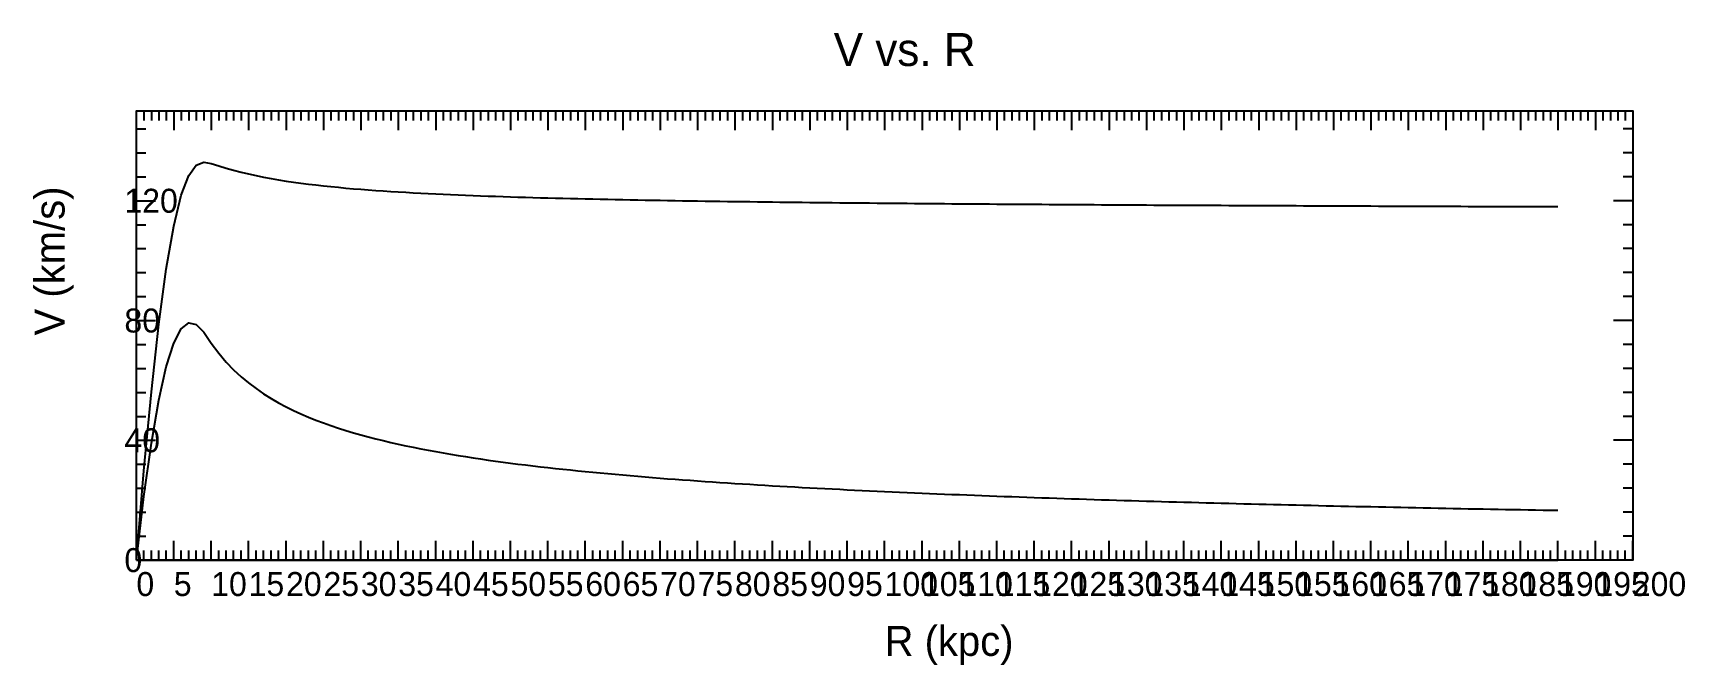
# Model space of a CAD drawing. Extents: x -35 to 517, y -35 to 176.
import ezdxf

# ---------------------------------------------------------------- set-up
doc = ezdxf.new("R2010")
doc.units = 0

msp = doc.modelspace()

# ---------------------------------------------------------------- linework, layer by layer
at = {"color": 0}
for p, q in [((2.5, 150), (2.5, 146.8)), ((5, 150), (5, 146.8)), ((7.5, 150), (7.5, 146.8)), ((10, 150), (10, 146.8)), ((12.5, 150), (12.5, 143.6)), ((15, 150), (15, 146.8)), ((17.5, 150), (17.5, 146.8)), ((20, 150), (20, 146.8)), ((22.5, 150), (22.5, 146.8)), ((25, 150), (25, 143.6)), ((27.5, 150), (27.5, 146.8)), ((30, 150), (30, 146.8)), ((32.5, 150), (32.5, 146.8)), ((35, 150), (35, 146.8)), ((37.5, 150), (37.5, 143.6)), ((40, 150), (40, 146.8)), ((42.5, 150), (42.5, 146.8)), ((45, 150), (45, 146.8)), ((47.5, 150), (47.5, 146.8)), ((50, 150), (50, 143.6)), ((52.5, 150), (52.5, 146.8)), ((55, 150), (55, 146.8)), ((57.5, 150), (57.5, 146.8)), ((60, 150), (60, 146.8)), ((62.5, 150), (62.5, 143.6)), ((65, 150), (65, 146.8)), ((67.5, 150), (67.5, 146.8)), ((70, 150), (70, 146.8)), ((72.5, 150), (72.5, 146.8)), ((75, 150), (75, 143.6)), ((77.5, 150), (77.5, 146.8)), ((80, 150), (80, 146.8)), ((82.5, 150), (82.5, 146.8)), ((85, 150), (85, 146.8)), ((87.5, 150), (87.5, 143.6)), ((90, 150), (90, 146.8)), ((92.5, 150), (92.5, 146.8)), ((95, 150), (95, 146.8)), ((97.5, 150), (97.5, 146.8)), ((100, 150), (100, 143.6)), ((102.5, 150), (102.5, 146.8)), ((105, 150), (105, 146.8)), ((107.5, 150), (107.5, 146.8)), ((110, 150), (110, 146.8)), ((112.5, 150), (112.5, 143.6)), ((115, 150), (115, 146.8)), ((117.5, 150), (117.5, 146.8)), ((120, 150), (120, 146.8)), ((122.5, 150), (122.5, 146.8)), ((125, 150), (125, 143.6)), ((127.5, 150), (127.5, 146.8)), ((130, 150), (130, 146.8)), ((132.5, 150), (132.5, 146.8)), ((135, 150), (135, 146.8)), ((137.5, 150), (137.5, 143.6)), ((140, 150), (140, 146.8)), ((142.5, 150), (142.5, 146.8)), ((145, 150), (145, 146.8)), ((147.5, 150), (147.5, 146.8)), ((150, 150), (150, 143.6)), ((152.5, 150), (152.5, 146.8)), ((155, 150), (155, 146.8)), ((157.5, 150), (157.5, 146.8)), ((160, 150), (160, 146.8)), ((162.5, 150), (162.5, 143.6)), ((165, 150), (165, 146.8)), ((167.5, 150), (167.5, 146.8)), ((170, 150), (170, 146.8)), ((172.5, 150), (172.5, 146.8)), ((175, 150), (175, 143.6)), ((177.5, 150), (177.5, 146.8)), ((180, 150), (180, 146.8)), ((182.5, 150), (182.5, 146.8)), ((185, 150), (185, 146.8)), ((187.5, 150), (187.5, 143.6)), ((190, 150), (190, 146.8)), ((192.5, 150), (192.5, 146.8)), ((195, 150), (195, 146.8)), ((197.5, 150), (197.5, 146.8)), ((200, 150), (200, 143.6)), ((202.5, 150), (202.5, 146.8)), ((205, 150), (205, 146.8)), ((207.5, 150), (207.5, 146.8)), ((210, 150), (210, 146.8)), ((212.5, 150), (212.5, 143.6)), ((215, 150), (215, 146.8)), ((217.5, 150), (217.5, 146.8)), ((220, 150), (220, 146.8)), ((222.5, 150), (222.5, 146.8)), ((225, 150), (225, 143.6)), ((227.5, 150), (227.5, 146.8)), ((230, 150), (230, 146.8)), ((232.5, 150), (232.5, 146.8)), ((235, 150), (235, 146.8)), ((237.5, 150), (237.5, 143.6)), ((240, 150), (240, 146.8)), ((242.5, 150), (242.5, 146.8)), ((245, 150), (245, 146.8)), ((247.5, 150), (247.5, 146.8)), ((250, 150), (250, 143.6)), ((252.5, 150), (252.5, 146.8)), ((255, 150), (255, 146.8)), ((257.5, 150), (257.5, 146.8)), ((260, 150), (260, 146.8)), ((262.5, 150), (262.5, 143.6)), ((265, 150), (265, 146.8)), ((267.5, 150), (267.5, 146.8)), ((270, 150), (270, 146.8)), ((272.5, 150), (272.5, 146.8)), ((275, 150), (275, 143.6)), ((277.5, 150), (277.5, 146.8)), ((280, 150), (280, 146.8)), ((282.5, 150), (282.5, 146.8)), ((285, 150), (285, 146.8)), ((287.5, 150), (287.5, 143.6)), ((290, 150), (290, 146.8)), ((292.5, 150), (292.5, 146.8)), ((295, 150), (295, 146.8)), ((297.5, 150), (297.5, 146.8)), ((300, 150), (300, 143.6)), ((302.5, 150), (302.5, 146.8)), ((305, 150), (305, 146.8)), ((307.5, 150), (307.5, 146.8)), ((310, 150), (310, 146.8)), ((312.5, 150), (312.5, 143.6)), ((315, 150), (315, 146.8)), ((317.5, 150), (317.5, 146.8)), ((320, 150), (320, 146.8)), ((322.5, 150), (322.5, 146.8)), ((325, 150), (325, 143.6)), ((327.5, 150), (327.5, 146.8)), ((330, 150), (330, 146.8)), ((332.5, 150), (332.5, 146.8)), ((335, 150), (335, 146.8)), ((337.5, 150), (337.5, 143.6)), ((340, 150), (340, 146.8)), ((342.5, 150), (342.5, 146.8)), ((345, 150), (345, 146.8)), ((347.5, 150), (347.5, 146.8)), ((350, 150), (350, 143.6)), ((352.5, 150), (352.5, 146.8)), ((355, 150), (355, 146.8)), ((357.5, 150), (357.5, 146.8)), ((360, 150), (360, 146.8)), ((362.5, 150), (362.5, 143.6)), ((365, 150), (365, 146.8)), ((367.5, 150), (367.5, 146.8)), ((370, 150), (370, 146.8)), ((372.5, 150), (372.5, 146.8)), ((375, 150), (375, 143.6)), ((377.5, 150), (377.5, 146.8)), ((380, 150), (380, 146.8)), ((382.5, 150), (382.5, 146.8)), ((385, 150), (385, 146.8)), ((387.5, 150), (387.5, 143.6)), ((390, 150), (390, 146.8)), ((392.5, 150), (392.5, 146.8)), ((395, 150), (395, 146.8)), ((397.5, 150), (397.5, 146.8)), ((400, 150), (400, 143.6)), ((402.5, 150), (402.5, 146.8)), ((405, 150), (405, 146.8)), ((407.5, 150), (407.5, 146.8)), ((410, 150), (410, 146.8)), ((412.5, 150), (412.5, 143.6)), ((415, 150), (415, 146.8)), ((417.5, 150), (417.5, 146.8)), ((420, 150), (420, 146.8)), ((422.5, 150), (422.5, 146.8)), ((425, 150), (425, 143.6)), ((427.5, 150), (427.5, 146.8)), ((430, 150), (430, 146.8)), ((432.5, 150), (432.5, 146.8)), ((435, 150), (435, 146.8)), ((437.5, 150), (437.5, 143.6)), ((440, 150), (440, 146.8)), ((442.5, 150), (442.5, 146.8)), ((445, 150), (445, 146.8)), ((447.5, 150), (447.5, 146.8)), ((450, 150), (450, 143.6)), ((452.5, 150), (452.5, 146.8)), ((455, 150), (455, 146.8)), ((457.5, 150), (457.5, 146.8)), ((460, 150), (460, 146.8)), ((462.5, 150), (462.5, 143.6)), ((465, 150), (465, 146.8)), ((467.5, 150), (467.5, 146.8)), ((470, 150), (470, 146.8)), ((472.5, 150), (472.5, 146.8)), ((475, 150), (475, 143.6)), ((477.5, 150), (477.5, 146.8)), ((480, 150), (480, 146.8)), ((482.5, 150), (482.5, 146.8)), ((485, 150), (485, 146.8)), ((487.5, 150), (487.5, 143.6)), ((490, 150), (490, 146.8)), ((492.5, 150), (492.5, 146.8)), ((495, 150), (495, 146.8)), ((497.5, 150), (497.5, 146.8)), ((500, 150), (500, 143.6)), ((0, 144), (3.2, 144)), ((500, 144), (496.8, 144)), ((0, 136), (3.2, 136)), ((500, 136), (496.8, 136)), ((0, 128), (3.2, 128)), ((500, 128), (496.8, 128)), ((0, 120), (6.4, 120)), ((500, 120), (493.6, 120)), ((0, 112), (3.2, 112)), ((500, 112), (496.8, 112)), ((0, 104), (3.2, 104)), ((500, 104), (496.8, 104)), ((0, 96), (3.2, 96)), ((500, 96), (496.8, 96)), ((0, 88), (3.2, 88)), ((500, 88), (496.8, 88)), ((0, 80), (6.4, 80)), ((500, 80), (493.6, 80)), ((0, 72), (3.2, 72)), ((500, 72), (496.8, 72)), ((0, 64), (3.2, 64)), ((500, 64), (496.8, 64)), ((0, 56), (3.2, 56)), ((500, 56), (496.8, 56)), ((0, 48), (3.2, 48)), ((500, 48), (496.8, 48)), ((0, 40), (6.4, 40)), ((500, 40), (493.6, 40)), ((0, 32), (3.2, 32)), ((500, 32), (496.8, 32)), ((0, 24), (3.2, 24)), ((500, 24), (496.8, 24)), ((0, 16), (3.2, 16)), ((500, 16), (496.8, 16)), ((0, 8), (3.2, 8)), ((12.5, 0), (12.5, 6.4)), ((25, 0), (25, 6.4)), ((37.5, 0), (37.5, 6.4)), ((50, 0), (50, 6.4)), ((62.5, 0), (62.5, 6.4)), ((75, 0), (75, 6.4)), ((87.5, 0), (87.5, 6.4)), ((100, 0), (100, 6.4)), ((112.5, 0), (112.5, 6.4)), ((125, 0), (125, 6.4)), ((137.5, 0), (137.5, 6.4)), ((150, 0), (150, 6.4)), ((162.5, 0), (162.5, 6.4)), ((175, 0), (175, 6.4)), ((187.5, 0), (187.5, 6.4)), ((200, 0), (200, 6.4)), ((212.5, 0), (212.5, 6.4)), ((225, 0), (225, 6.4)), ((237.5, 0), (237.5, 6.4)), ((250, 0), (250, 6.4)), ((262.5, 0), (262.5, 6.4)), ((275, 0), (275, 6.4)), ((287.5, 0), (287.5, 6.4)), ((300, 0), (300, 6.4)), ((312.5, 0), (312.5, 6.4)), ((325, 0), (325, 6.4)), ((337.5, 0), (337.5, 6.4)), ((350, 0), (350, 6.4)), ((362.5, 0), (362.5, 6.4)), ((375, 0), (375, 6.4)), ((387.5, 0), (387.5, 6.4)), ((400, 0), (400, 6.4)), ((412.5, 0), (412.5, 6.4)), ((425, 0), (425, 6.4)), ((437.5, 0), (437.5, 6.4)), ((450, 0), (450, 6.4)), ((462.5, 0), (462.5, 6.4)), ((475, 0), (475, 6.4)), ((487.5, 0), (487.5, 6.4)), ((500, 8), (496.8, 8)), ((500, 0), (500, 6.4)), ((2.5, 0), (2.5, 3.2)), ((5, 0), (5, 3.2)), ((7.5, 0), (7.5, 3.2)), ((10, 0), (10, 3.2)), ((15, 0), (15, 3.2)), ((17.5, 0), (17.5, 3.2)), ((20, 0), (20, 3.2)), ((22.5, 0), (22.5, 3.2)), ((27.5, 0), (27.5, 3.2)), ((30, 0), (30, 3.2)), ((32.5, 0), (32.5, 3.2)), ((35, 0), (35, 3.2)), ((40, 0), (40, 3.2)), ((42.5, 0), (42.5, 3.2)), ((45, 0), (45, 3.2)), ((47.5, 0), (47.5, 3.2)), ((52.5, 0), (52.5, 3.2)), ((55, 0), (55, 3.2)), ((57.5, 0), (57.5, 3.2)), ((60, 0), (60, 3.2)), ((65, 0), (65, 3.2)), ((67.5, 0), (67.5, 3.2)), ((70, 0), (70, 3.2)), ((72.5, 0), (72.5, 3.2)), ((77.5, 0), (77.5, 3.2)), ((80, 0), (80, 3.2)), ((82.5, 0), (82.5, 3.2)), ((85, 0), (85, 3.2)), ((90, 0), (90, 3.2)), ((92.5, 0), (92.5, 3.2)), ((95, 0), (95, 3.2)), ((97.5, 0), (97.5, 3.2)), ((102.5, 0), (102.5, 3.2)), ((105, 0), (105, 3.2)), ((107.5, 0), (107.5, 3.2)), ((110, 0), (110, 3.2)), ((115, 0), (115, 3.2)), ((117.5, 0), (117.5, 3.2)), ((120, 0), (120, 3.2)), ((122.5, 0), (122.5, 3.2)), ((127.5, 0), (127.5, 3.2)), ((130, 0), (130, 3.2)), ((132.5, 0), (132.5, 3.2)), ((135, 0), (135, 3.2)), ((140, 0), (140, 3.2)), ((142.5, 0), (142.5, 3.2)), ((145, 0), (145, 3.2)), ((147.5, 0), (147.5, 3.2)), ((152.5, 0), (152.5, 3.2)), ((155, 0), (155, 3.2)), ((157.5, 0), (157.5, 3.2)), ((160, 0), (160, 3.2)), ((165, 0), (165, 3.2)), ((167.5, 0), (167.5, 3.2)), ((170, 0), (170, 3.2)), ((172.5, 0), (172.5, 3.2)), ((177.5, 0), (177.5, 3.2)), ((180, 0), (180, 3.2)), ((182.5, 0), (182.5, 3.2)), ((185, 0), (185, 3.2)), ((190, 0), (190, 3.2)), ((192.5, 0), (192.5, 3.2)), ((195, 0), (195, 3.2)), ((197.5, 0), (197.5, 3.2)), ((202.5, 0), (202.5, 3.2)), ((205, 0), (205, 3.2)), ((207.5, 0), (207.5, 3.2)), ((210, 0), (210, 3.2)), ((215, 0), (215, 3.2)), ((217.5, 0), (217.5, 3.2)), ((220, 0), (220, 3.2)), ((222.5, 0), (222.5, 3.2)), ((227.5, 0), (227.5, 3.2)), ((230, 0), (230, 3.2)), ((232.5, 0), (232.5, 3.2)), ((235, 0), (235, 3.2)), ((240, 0), (240, 3.2)), ((242.5, 0), (242.5, 3.2)), ((245, 0), (245, 3.2)), ((247.5, 0), (247.5, 3.2)), ((252.5, 0), (252.5, 3.2)), ((255, 0), (255, 3.2)), ((257.5, 0), (257.5, 3.2)), ((260, 0), (260, 3.2)), ((265, 0), (265, 3.2)), ((267.5, 0), (267.5, 3.2)), ((270, 0), (270, 3.2)), ((272.5, 0), (272.5, 3.2)), ((277.5, 0), (277.5, 3.2)), ((280, 0), (280, 3.2)), ((282.5, 0), (282.5, 3.2)), ((285, 0), (285, 3.2)), ((290, 0), (290, 3.2)), ((292.5, 0), (292.5, 3.2)), ((295, 0), (295, 3.2)), ((297.5, 0), (297.5, 3.2)), ((302.5, 0), (302.5, 3.2)), ((305, 0), (305, 3.2)), ((307.5, 0), (307.5, 3.2)), ((310, 0), (310, 3.2)), ((315, 0), (315, 3.2)), ((317.5, 0), (317.5, 3.2)), ((320, 0), (320, 3.2)), ((322.5, 0), (322.5, 3.2)), ((327.5, 0), (327.5, 3.2)), ((330, 0), (330, 3.2)), ((332.5, 0), (332.5, 3.2)), ((335, 0), (335, 3.2)), ((340, 0), (340, 3.2)), ((342.5, 0), (342.5, 3.2)), ((345, 0), (345, 3.2)), ((347.5, 0), (347.5, 3.2)), ((352.5, 0), (352.5, 3.2)), ((355, 0), (355, 3.2)), ((357.5, 0), (357.5, 3.2)), ((360, 0), (360, 3.2)), ((365, 0), (365, 3.2)), ((367.5, 0), (367.5, 3.2)), ((370, 0), (370, 3.2)), ((372.5, 0), (372.5, 3.2)), ((377.5, 0), (377.5, 3.2)), ((380, 0), (380, 3.2)), ((382.5, 0), (382.5, 3.2)), ((385, 0), (385, 3.2)), ((390, 0), (390, 3.2)), ((392.5, 0), (392.5, 3.2)), ((395, 0), (395, 3.2)), ((397.5, 0), (397.5, 3.2)), ((402.5, 0), (402.5, 3.2)), ((405, 0), (405, 3.2)), ((407.5, 0), (407.5, 3.2)), ((410, 0), (410, 3.2)), ((415, 0), (415, 3.2)), ((417.5, 0), (417.5, 3.2)), ((420, 0), (420, 3.2)), ((422.5, 0), (422.5, 3.2)), ((427.5, 0), (427.5, 3.2)), ((430, 0), (430, 3.2)), ((432.5, 0), (432.5, 3.2)), ((435, 0), (435, 3.2)), ((440, 0), (440, 3.2)), ((442.5, 0), (442.5, 3.2)), ((445, 0), (445, 3.2)), ((447.5, 0), (447.5, 3.2)), ((452.5, 0), (452.5, 3.2)), ((455, 0), (455, 3.2)), ((457.5, 0), (457.5, 3.2)), ((460, 0), (460, 3.2)), ((465, 0), (465, 3.2)), ((467.5, 0), (467.5, 3.2)), ((470, 0), (470, 3.2)), ((472.5, 0), (472.5, 3.2)), ((477.5, 0), (477.5, 3.2)), ((480, 0), (480, 3.2)), ((482.5, 0), (482.5, 3.2)), ((485, 0), (485, 3.2)), ((490, 0), (490, 3.2)), ((492.5, 0), (492.5, 3.2)), ((495, 0), (495, 3.2)), ((497.5, 0), (497.5, 3.2))]:
    msp.add_line(p, q, dxfattribs=at)
msp.add_lwpolyline([(0, 0), (0, 150), (500, 150), (500, 0)], close=True, dxfattribs=at)
at = {"color": 3}
msp.add_lwpolyline([(0, 0), (2.5, 29.86), (5, 56.24), (7.5, 78.74), (10, 97.15), (12.5, 111.47), (15, 121.81), (17.5, 128.45), (20, 131.89), (22.5, 132.86), (25, 132.42), (27.5, 131.67), (30, 130.92), (32.5, 130.22), (35, 129.57), (37.5, 128.96), (40, 128.41), (42.5, 127.89), (45, 127.42), (47.5, 126.99), (50, 126.59), (52.5, 126.22), (55, 125.88), (57.5, 125.56), (60, 125.26), (62.5, 124.98), (65, 124.72), (67.5, 124.48), (70, 124.25), (72.5, 124.03), (75, 123.83), (77.5, 123.64), (80, 123.45), (82.5, 123.28), (85, 123.12), (87.5, 122.96), (90, 122.82), (92.5, 122.68), (95, 122.54), (97.5, 122.42), (100, 122.29), (102.5, 122.18), (105, 122.07), (107.5, 121.96), (110, 121.86), (112.5, 121.76), (115, 121.66), (117.5, 121.57), (120, 121.49), (122.5, 121.4), (125, 121.32), (127.5, 121.24), (130, 121.17), (132.5, 121.09), (135, 121.02), (137.5, 120.96), (140, 120.89), (142.5, 120.83), (145, 120.76), (147.5, 120.7), (150, 120.65), (152.5, 120.59), (155, 120.53), (157.5, 120.48), (160, 120.43), (162.5, 120.38), (165, 120.33), (167.5, 120.28), (170, 120.24), (172.5, 120.19), (175, 120.15), (177.5, 120.11), (180, 120.06), (182.5, 120.02), (185, 119.98), (187.5, 119.95), (190, 119.91), (192.5, 119.87), (195, 119.83), (197.5, 119.8), (200, 119.77), (202.5, 119.73), (205, 119.7), (207.5, 119.67), (210, 119.64), (212.5, 119.6), (215, 119.57), (217.5, 119.54), (220, 119.52), (222.5, 119.49), (225, 119.46), (227.5, 119.43), (230, 119.41), (232.5, 119.38), (235, 119.35), (237.5, 119.33), (240, 119.3), (242.5, 119.28), (245, 119.26), (247.5, 119.23), (250, 119.21), (252.5, 119.19), (255, 119.17), (257.5, 119.14), (260, 119.12), (262.5, 119.1), (265, 119.08), (267.5, 119.06), (270, 119.04), (272.5, 119.02), (275, 119), (277.5, 118.98), (280, 118.96), (282.5, 118.94), (285, 118.93), (287.5, 118.91), (290, 118.89), (292.5, 118.87), (295, 118.86), (297.5, 118.84), (300, 118.82), (302.5, 118.81), (305, 118.79), (307.5, 118.77), (310, 118.76), (312.5, 118.74), (315, 118.73), (317.5, 118.71), (320, 118.7), (322.5, 118.68), (325, 118.67), (327.5, 118.65), (330, 118.64), (332.5, 118.62), (335, 118.61), (337.5, 118.6), (340, 118.58), (342.5, 118.57), (345, 118.56), (347.5, 118.54), (350, 118.53), (352.5, 118.52), (355, 118.51), (357.5, 118.49), (360, 118.48), (362.5, 118.47), (365, 118.46), (367.5, 118.45), (370, 118.43), (372.5, 118.42), (375, 118.41), (377.5, 118.4), (380, 118.39), (382.5, 118.38), (385, 118.37), (387.5, 118.36), (390, 118.34), (392.5, 118.33), (395, 118.32), (397.5, 118.31), (400, 118.3), (402.5, 118.29), (405, 118.28), (407.5, 118.27), (410, 118.26), (412.5, 118.25), (415, 118.24), (417.5, 118.23), (420, 118.22), (422.5, 118.21), (425, 118.21), (427.5, 118.2), (430, 118.19), (432.5, 118.18), (435, 118.17), (437.5, 118.16), (440, 118.15), (442.5, 118.14), (445, 118.13), (447.5, 118.12), (450, 118.12), (452.5, 118.11), (455, 118.1), (457.5, 118.09), (460, 118.08), (462.5, 118.07), (465, 118.07), (467.5, 118.06), (470, 118.05), (472.5, 118.04), (475, 118.03)], dxfattribs=at)
at = {"color": 4}
msp.add_lwpolyline([(0, 0), (2.5, 29.86), (5, 56.24), (7.5, 78.74), (10, 97.15), (12.5, 111.47), (15, 121.81), (17.5, 128.45), (20, 131.89), (22.5, 132.86), (25, 132.42), (27.5, 131.67), (30, 130.92), (32.5, 130.22), (35, 129.57), (37.5, 128.96), (40, 128.41), (42.5, 127.89), (45, 127.42), (47.5, 126.99), (50, 126.59), (52.5, 126.22), (55, 125.88), (57.5, 125.56), (60, 125.26), (62.5, 124.98), (65, 124.72), (67.5, 124.48), (70, 124.25), (72.5, 124.03), (75, 123.83), (77.5, 123.64), (80, 123.45), (82.5, 123.28), (85, 123.12), (87.5, 122.96), (90, 122.82), (92.5, 122.68), (95, 122.54), (97.5, 122.42), (100, 122.29), (102.5, 122.18), (105, 122.07), (107.5, 121.96), (110, 121.86), (112.5, 121.76), (115, 121.66), (117.5, 121.57), (120, 121.49), (122.5, 121.4), (125, 121.32), (127.5, 121.24), (130, 121.17), (132.5, 121.09), (135, 121.02), (137.5, 120.96), (140, 120.89), (142.5, 120.83), (145, 120.76), (147.5, 120.7), (150, 120.65), (152.5, 120.59), (155, 120.53), (157.5, 120.48), (160, 120.43), (162.5, 120.38), (165, 120.33), (167.5, 120.28), (170, 120.24), (172.5, 120.19), (175, 120.15), (177.5, 120.11), (180, 120.06), (182.5, 120.02), (185, 119.98), (187.5, 119.95), (190, 119.91), (192.5, 119.87), (195, 119.83), (197.5, 119.8), (200, 119.77), (202.5, 119.73), (205, 119.7), (207.5, 119.67), (210, 119.64), (212.5, 119.6), (215, 119.57), (217.5, 119.54), (220, 119.52), (222.5, 119.49), (225, 119.46), (227.5, 119.43), (230, 119.41), (232.5, 119.38), (235, 119.35), (237.5, 119.33), (240, 119.3), (242.5, 119.28), (245, 119.26), (247.5, 119.23), (250, 119.21), (252.5, 119.19), (255, 119.17), (257.5, 119.14), (260, 119.12), (262.5, 119.1), (265, 119.08), (267.5, 119.06), (270, 119.04), (272.5, 119.02), (275, 119), (277.5, 118.98), (280, 118.96), (282.5, 118.94), (285, 118.93), (287.5, 118.91), (290, 118.89), (292.5, 118.87), (295, 118.86), (297.5, 118.84), (300, 118.82), (302.5, 118.81), (305, 118.79), (307.5, 118.77), (310, 118.76), (312.5, 118.74), (315, 118.73), (317.5, 118.71), (320, 118.7), (322.5, 118.68), (325, 118.67), (327.5, 118.65), (330, 118.64), (332.5, 118.62), (335, 118.61), (337.5, 118.6), (340, 118.58), (342.5, 118.57), (345, 118.56), (347.5, 118.54), (350, 118.53), (352.5, 118.52), (355, 118.51), (357.5, 118.49), (360, 118.48), (362.5, 118.47), (365, 118.46), (367.5, 118.45), (370, 118.43), (372.5, 118.42), (375, 118.41), (377.5, 118.4), (380, 118.39), (382.5, 118.38), (385, 118.37), (387.5, 118.36), (390, 118.34), (392.5, 118.33), (395, 118.32), (397.5, 118.31), (400, 118.3), (402.5, 118.29), (405, 118.28), (407.5, 118.27), (410, 118.26), (412.5, 118.25), (415, 118.24), (417.5, 118.23), (420, 118.22), (422.5, 118.21), (425, 118.21), (427.5, 118.2), (430, 118.19), (432.5, 118.18), (435, 118.17), (437.5, 118.16), (440, 118.15), (442.5, 118.14), (445, 118.13), (447.5, 118.12), (450, 118.12), (452.5, 118.11), (455, 118.1), (457.5, 118.09), (460, 118.08), (462.5, 118.07), (465, 118.07), (467.5, 118.06), (470, 118.05), (472.5, 118.04), (475, 118.03)], dxfattribs=at)
msp.add_lwpolyline([(0, 0), (2.5, 29.86), (5, 56.24), (7.5, 78.74), (10, 97.15), (12.5, 111.47), (15, 121.81), (17.5, 128.45), (20, 131.89), (22.5, 132.86), (25, 132.42), (27.5, 131.67), (30, 130.92), (32.5, 130.22), (35, 129.57), (37.5, 128.96), (40, 128.41), (42.5, 127.89), (45, 127.42), (47.5, 126.99), (50, 126.59), (52.5, 126.22), (55, 125.88), (57.5, 125.56), (60, 125.26), (62.5, 124.98), (65, 124.72), (67.5, 124.48), (70, 124.25), (72.5, 124.03), (75, 123.83), (77.5, 123.64), (80, 123.45), (82.5, 123.28), (85, 123.12), (87.5, 122.96), (90, 122.82), (92.5, 122.68), (95, 122.54), (97.5, 122.42), (100, 122.29), (102.5, 122.18), (105, 122.07), (107.5, 121.96), (110, 121.86), (112.5, 121.76), (115, 121.66), (117.5, 121.57), (120, 121.49), (122.5, 121.4), (125, 121.32), (127.5, 121.24), (130, 121.17), (132.5, 121.09), (135, 121.02), (137.5, 120.96), (140, 120.89), (142.5, 120.83), (145, 120.76), (147.5, 120.7), (150, 120.65), (152.5, 120.59), (155, 120.53), (157.5, 120.48), (160, 120.43), (162.5, 120.38), (165, 120.33), (167.5, 120.28), (170, 120.24), (172.5, 120.19), (175, 120.15), (177.5, 120.11), (180, 120.06), (182.5, 120.02), (185, 119.98), (187.5, 119.95), (190, 119.91), (192.5, 119.87), (195, 119.83), (197.5, 119.8), (200, 119.77), (202.5, 119.73), (205, 119.7), (207.5, 119.67), (210, 119.64), (212.5, 119.6), (215, 119.57), (217.5, 119.54), (220, 119.52), (222.5, 119.49), (225, 119.46), (227.5, 119.43), (230, 119.41), (232.5, 119.38), (235, 119.35), (237.5, 119.33), (240, 119.3), (242.5, 119.28), (245, 119.26), (247.5, 119.23), (250, 119.21), (252.5, 119.19), (255, 119.17), (257.5, 119.14), (260, 119.12), (262.5, 119.1), (265, 119.08), (267.5, 119.06), (270, 119.04), (272.5, 119.02), (275, 119), (277.5, 118.98), (280, 118.96), (282.5, 118.94), (285, 118.93), (287.5, 118.91), (290, 118.89), (292.5, 118.87), (295, 118.86), (297.5, 118.84), (300, 118.82), (302.5, 118.81), (305, 118.79), (307.5, 118.77), (310, 118.76), (312.5, 118.74), (315, 118.73), (317.5, 118.71), (320, 118.7), (322.5, 118.68), (325, 118.67), (327.5, 118.65), (330, 118.64), (332.5, 118.62), (335, 118.61), (337.5, 118.6), (340, 118.58), (342.5, 118.57), (345, 118.56), (347.5, 118.54), (350, 118.53), (352.5, 118.52), (355, 118.51), (357.5, 118.49), (360, 118.48), (362.5, 118.47), (365, 118.46), (367.5, 118.45), (370, 118.43), (372.5, 118.42), (375, 118.41), (377.5, 118.4), (380, 118.39), (382.5, 118.38), (385, 118.37), (387.5, 118.36), (390, 118.34), (392.5, 118.33), (395, 118.32), (397.5, 118.31), (400, 118.3), (402.5, 118.29), (405, 118.28), (407.5, 118.27), (410, 118.26), (412.5, 118.25), (415, 118.24), (417.5, 118.23), (420, 118.22), (422.5, 118.21), (425, 118.21), (427.5, 118.2), (430, 118.19), (432.5, 118.18), (435, 118.17), (437.5, 118.16), (440, 118.15), (442.5, 118.14), (445, 118.13), (447.5, 118.12), (450, 118.12), (452.5, 118.11), (455, 118.1), (457.5, 118.09), (460, 118.08), (462.5, 118.07), (465, 118.07), (467.5, 118.06), (470, 118.05), (472.5, 118.04), (475, 118.03)], dxfattribs=at)
at = {"color": 2}
msp.add_lwpolyline([(0, 0), (2.5, 21.2), (5, 38.99), (7.5, 53.42), (10, 64.55), (12.5, 72.46), (15, 77.28), (17.5, 79.23), (20, 78.64), (22.5, 76.06), (25, 72.46), (27.5, 69.09), (30, 66.14), (32.5, 63.55), (35, 61.24), (37.5, 59.16), (40, 57.28), (42.5, 55.57), (45, 54.01), (47.5, 52.57), (50, 51.23), (52.5, 50), (55, 48.85), (57.5, 47.78), (60, 46.77), (62.5, 45.83), (65, 44.94), (67.5, 44.1), (70, 43.3), (72.5, 42.55), (75, 41.83), (77.5, 41.15), (80, 40.5), (82.5, 39.89), (85, 39.3), (87.5, 38.73), (90, 38.19), (92.5, 37.67), (95, 37.17), (97.5, 36.69), (100, 36.23), (102.5, 35.78), (105, 35.36), (107.5, 34.94), (110, 34.54), (112.5, 34.16), (115, 33.78), (117.5, 33.42), (120, 33.07), (122.5, 32.73), (125, 32.4), (127.5, 32.08), (130, 31.77), (132.5, 31.47), (135, 31.18), (137.5, 30.9), (140, 30.62), (142.5, 30.35), (145, 30.09), (147.5, 29.83), (150, 29.58), (152.5, 29.34), (155, 29.1), (157.5, 28.87), (160, 28.64), (162.5, 28.42), (165, 28.2), (167.5, 27.99), (170, 27.79), (172.5, 27.58), (175, 27.39), (177.5, 27.19), (180, 27), (182.5, 26.82), (185, 26.64), (187.5, 26.46), (190, 26.28), (192.5, 26.11), (195, 25.94), (197.5, 25.78), (200, 25.62), (202.5, 25.46), (205, 25.3), (207.5, 25.15), (210, 25), (212.5, 24.85), (215, 24.71), (217.5, 24.57), (220, 24.43), (222.5, 24.29), (225, 24.15), (227.5, 24.02), (230, 23.89), (232.5, 23.76), (235, 23.63), (237.5, 23.51), (240, 23.39), (242.5, 23.26), (245, 23.15), (247.5, 23.03), (250, 22.91), (252.5, 22.8), (255, 22.69), (257.5, 22.58), (260, 22.47), (262.5, 22.36), (265, 22.25), (267.5, 22.15), (270, 22.05), (272.5, 21.95), (275, 21.85), (277.5, 21.75), (280, 21.65), (282.5, 21.55), (285, 21.46), (287.5, 21.37), (290, 21.27), (292.5, 21.18), (295, 21.09), (297.5, 21), (300, 20.92), (302.5, 20.83), (305, 20.74), (307.5, 20.66), (310, 20.58), (312.5, 20.49), (315, 20.41), (317.5, 20.33), (320, 20.25), (322.5, 20.17), (325, 20.1), (327.5, 20.02), (330, 19.94), (332.5, 19.87), (335, 19.79), (337.5, 19.72), (340, 19.65), (342.5, 19.58), (345, 19.5), (347.5, 19.43), (350, 19.36), (352.5, 19.3), (355, 19.23), (357.5, 19.16), (360, 19.09), (362.5, 19.03), (365, 18.96), (367.5, 18.9), (370, 18.83), (372.5, 18.77), (375, 18.71), (377.5, 18.65), (380, 18.58), (382.5, 18.52), (385, 18.46), (387.5, 18.4), (390, 18.34), (392.5, 18.29), (395, 18.23), (397.5, 18.17), (400, 18.11), (402.5, 18.06), (405, 18), (407.5, 17.95), (410, 17.89), (412.5, 17.84), (415, 17.78), (417.5, 17.73), (420, 17.68), (422.5, 17.63), (425, 17.57), (427.5, 17.52), (430, 17.47), (432.5, 17.42), (435, 17.37), (437.5, 17.32), (440, 17.27), (442.5, 17.22), (445, 17.17), (447.5, 17.13), (450, 17.08), (452.5, 17.03), (455, 16.98), (457.5, 16.94), (460, 16.89), (462.5, 16.85), (465, 16.8), (467.5, 16.76), (470, 16.71), (472.5, 16.67), (475, 16.62)], dxfattribs=at)
msp.add_lwpolyline([(0, 0), (2.5, 21.2), (5, 38.99), (7.5, 53.42), (10, 64.55), (12.5, 72.46), (15, 77.28), (17.5, 79.23), (20, 78.64), (22.5, 76.06), (25, 72.46), (27.5, 69.09), (30, 66.14), (32.5, 63.55), (35, 61.24), (37.5, 59.16), (40, 57.28), (42.5, 55.57), (45, 54.01), (47.5, 52.57), (50, 51.23), (52.5, 50), (55, 48.85), (57.5, 47.78), (60, 46.77), (62.5, 45.83), (65, 44.94), (67.5, 44.1), (70, 43.3), (72.5, 42.55), (75, 41.83), (77.5, 41.15), (80, 40.5), (82.5, 39.89), (85, 39.3), (87.5, 38.73), (90, 38.19), (92.5, 37.67), (95, 37.17), (97.5, 36.69), (100, 36.23), (102.5, 35.78), (105, 35.36), (107.5, 34.94), (110, 34.54), (112.5, 34.16), (115, 33.78), (117.5, 33.42), (120, 33.07), (122.5, 32.73), (125, 32.4), (127.5, 32.08), (130, 31.77), (132.5, 31.47), (135, 31.18), (137.5, 30.9), (140, 30.62), (142.5, 30.35), (145, 30.09), (147.5, 29.83), (150, 29.58), (152.5, 29.34), (155, 29.1), (157.5, 28.87), (160, 28.64), (162.5, 28.42), (165, 28.2), (167.5, 27.99), (170, 27.79), (172.5, 27.58), (175, 27.39), (177.5, 27.19), (180, 27), (182.5, 26.82), (185, 26.64), (187.5, 26.46), (190, 26.28), (192.5, 26.11), (195, 25.94), (197.5, 25.78), (200, 25.62), (202.5, 25.46), (205, 25.3), (207.5, 25.15), (210, 25), (212.5, 24.85), (215, 24.71), (217.5, 24.57), (220, 24.43), (222.5, 24.29), (225, 24.15), (227.5, 24.02), (230, 23.89), (232.5, 23.76), (235, 23.63), (237.5, 23.51), (240, 23.39), (242.5, 23.26), (245, 23.15), (247.5, 23.03), (250, 22.91), (252.5, 22.8), (255, 22.69), (257.5, 22.58), (260, 22.47), (262.5, 22.36), (265, 22.25), (267.5, 22.15), (270, 22.05), (272.5, 21.95), (275, 21.85), (277.5, 21.75), (280, 21.65), (282.5, 21.55), (285, 21.46), (287.5, 21.37), (290, 21.27), (292.5, 21.18), (295, 21.09), (297.5, 21), (300, 20.92), (302.5, 20.83), (305, 20.74), (307.5, 20.66), (310, 20.58), (312.5, 20.49), (315, 20.41), (317.5, 20.33), (320, 20.25), (322.5, 20.17), (325, 20.1), (327.5, 20.02), (330, 19.94), (332.5, 19.87), (335, 19.79), (337.5, 19.72), (340, 19.65), (342.5, 19.58), (345, 19.5), (347.5, 19.43), (350, 19.36), (352.5, 19.3), (355, 19.23), (357.5, 19.16), (360, 19.09), (362.5, 19.03), (365, 18.96), (367.5, 18.9), (370, 18.83), (372.5, 18.77), (375, 18.71), (377.5, 18.65), (380, 18.58), (382.5, 18.52), (385, 18.46), (387.5, 18.4), (390, 18.34), (392.5, 18.29), (395, 18.23), (397.5, 18.17), (400, 18.11), (402.5, 18.06), (405, 18), (407.5, 17.95), (410, 17.89), (412.5, 17.84), (415, 17.78), (417.5, 17.73), (420, 17.68), (422.5, 17.63), (425, 17.57), (427.5, 17.52), (430, 17.47), (432.5, 17.42), (435, 17.37), (437.5, 17.32), (440, 17.27), (442.5, 17.22), (445, 17.17), (447.5, 17.13), (450, 17.08), (452.5, 17.03), (455, 16.98), (457.5, 16.94), (460, 16.89), (462.5, 16.85), (465, 16.8), (467.5, 16.76), (470, 16.71), (472.5, 16.67), (475, 16.62)], dxfattribs=at)
at = {"color": 0}
msp.add_lwpolyline([(0, 0), (2.5, 0), (5, 0), (7.5, 0), (10, 0), (12.5, 0), (15, 0), (17.5, 0), (20, 0), (22.5, 0), (25, 0), (27.5, 0), (30, 0), (32.5, 0), (35, 0), (37.5, 0), (40, 0), (42.5, 0), (45, 0), (47.5, 0), (50, 0), (52.5, 0), (55, 0), (57.5, 0), (60, 0), (62.5, 0), (65, 0), (67.5, 0), (70, 0), (72.5, 0), (75, 0), (77.5, 0), (80, 0), (82.5, 0), (85, 0), (87.5, 0), (90, 0), (92.5, 0), (95, 0), (97.5, 0), (100, 0), (102.5, 0), (105, 0), (107.5, 0), (110, 0), (112.5, 0), (115, 0), (117.5, 0), (120, 0), (122.5, 0), (125, 0), (127.5, 0), (130, 0), (132.5, 0), (135, 0), (137.5, 0), (140, 0), (142.5, 0), (145, 0), (147.5, 0), (150, 0), (152.5, 0), (155, 0), (157.5, 0), (160, 0), (162.5, 0), (165, 0), (167.5, 0), (170, 0), (172.5, 0), (175, 0), (177.5, 0), (180, 0), (182.5, 0), (185, 0), (187.5, 0), (190, 0), (192.5, 0), (195, 0), (197.5, 0), (200, 0), (202.5, 0), (205, 0), (207.5, 0), (210, 0), (212.5, 0), (215, 0), (217.5, 0), (220, 0), (222.5, 0), (225, 0), (227.5, 0), (230, 0), (232.5, 0), (235, 0), (237.5, 0), (240, 0), (242.5, 0), (245, 0), (247.5, 0), (250, 0), (252.5, 0), (255, 0), (257.5, 0), (260, 0), (262.5, 0), (265, 0), (267.5, 0), (270, 0), (272.5, 0), (275, 0), (277.5, 0), (280, 0), (282.5, 0), (285, 0), (287.5, 0), (290, 0), (292.5, 0), (295, 0), (297.5, 0), (300, 0), (302.5, 0), (305, 0), (307.5, 0), (310, 0), (312.5, 0), (315, 0), (317.5, 0), (320, 0), (322.5, 0), (325, 0), (327.5, 0), (330, 0), (332.5, 0), (335, 0), (337.5, 0), (340, 0), (342.5, 0), (345, 0), (347.5, 0), (350, 0), (352.5, 0), (355, 0), (357.5, 0), (360, 0), (362.5, 0), (365, 0), (367.5, 0), (370, 0), (372.5, 0), (375, 0), (377.5, 0), (380, 0), (382.5, 0), (385, 0), (387.5, 0), (390, 0), (392.5, 0), (395, 0), (397.5, 0), (400, 0), (402.5, 0), (405, 0), (407.5, 0), (410, 0), (412.5, 0), (415, 0), (417.5, 0), (420, 0), (422.5, 0), (425, 0), (427.5, 0), (430, 0), (432.5, 0), (435, 0), (437.5, 0), (440, 0), (442.5, 0), (445, 0), (447.5, 0), (450, 0), (452.5, 0), (455, 0), (457.5, 0), (460, 0), (462.5, 0), (465, 0), (467.5, 0), (470, 0), (472.5, 0), (475, 0)], dxfattribs=at)
at = {"color": 1}
msp.add_lwpolyline([(0, 0), (2.5, 0), (5, 0), (7.5, 0), (10, 0), (12.5, 0), (15, 0), (17.5, 0), (20, 0), (22.5, 0), (25, 0), (27.5, 0), (30, 0), (32.5, 0), (35, 0), (37.5, 0), (40, 0), (42.5, 0), (45, 0), (47.5, 0), (50, 0), (52.5, 0), (55, 0), (57.5, 0), (60, 0), (62.5, 0), (65, 0), (67.5, 0), (70, 0), (72.5, 0), (75, 0), (77.5, 0), (80, 0), (82.5, 0), (85, 0), (87.5, 0), (90, 0), (92.5, 0), (95, 0), (97.5, 0), (100, 0), (102.5, 0), (105, 0), (107.5, 0), (110, 0), (112.5, 0), (115, 0), (117.5, 0), (120, 0), (122.5, 0), (125, 0), (127.5, 0), (130, 0), (132.5, 0), (135, 0), (137.5, 0), (140, 0), (142.5, 0), (145, 0), (147.5, 0), (150, 0), (152.5, 0), (155, 0), (157.5, 0), (160, 0), (162.5, 0), (165, 0), (167.5, 0), (170, 0), (172.5, 0), (175, 0), (177.5, 0), (180, 0), (182.5, 0), (185, 0), (187.5, 0), (190, 0), (192.5, 0), (195, 0), (197.5, 0), (200, 0), (202.5, 0), (205, 0), (207.5, 0), (210, 0), (212.5, 0), (215, 0), (217.5, 0), (220, 0), (222.5, 0), (225, 0), (227.5, 0), (230, 0), (232.5, 0), (235, 0), (237.5, 0), (240, 0), (242.5, 0), (245, 0), (247.5, 0), (250, 0), (252.5, 0), (255, 0), (257.5, 0), (260, 0), (262.5, 0), (265, 0), (267.5, 0), (270, 0), (272.5, 0), (275, 0), (277.5, 0), (280, 0), (282.5, 0), (285, 0), (287.5, 0), (290, 0), (292.5, 0), (295, 0), (297.5, 0), (300, 0), (302.5, 0), (305, 0), (307.5, 0), (310, 0), (312.5, 0), (315, 0), (317.5, 0), (320, 0), (322.5, 0), (325, 0), (327.5, 0), (330, 0), (332.5, 0), (335, 0), (337.5, 0), (340, 0), (342.5, 0), (345, 0), (347.5, 0), (350, 0), (352.5, 0), (355, 0), (357.5, 0), (360, 0), (362.5, 0), (365, 0), (367.5, 0), (370, 0), (372.5, 0), (375, 0), (377.5, 0), (380, 0), (382.5, 0), (385, 0), (387.5, 0), (390, 0), (392.5, 0), (395, 0), (397.5, 0), (400, 0), (402.5, 0), (405, 0), (407.5, 0), (410, 0), (412.5, 0), (415, 0), (417.5, 0), (420, 0), (422.5, 0), (425, 0), (427.5, 0), (430, 0), (432.5, 0), (435, 0), (437.5, 0), (440, 0), (442.5, 0), (445, 0), (447.5, 0), (450, 0), (452.5, 0), (455, 0), (457.5, 0), (460, 0), (462.5, 0), (465, 0), (467.5, 0), (470, 0), (472.5, 0), (475, 0)], dxfattribs=at)

# ---------------------------------------------------------------- texts
at = {"color": 0}
for s, height, p in [('V vs. R', 11, (233, 165)), ('120', 8, (-4, 116)), ('80', 8, (-4, 76)), ('40', 8, (-4, 36)), ('0', 8, (-4, -4)), ('0', 8, (0, -12)), ('5', 8, (12.5, -12)), ('10', 8, (25, -12)), ('15', 8, (37.5, -12)), ('20', 8, (50, -12)), ('25', 8, (62.5, -12)), ('30', 8, (75, -12)), ('35', 8, (87.5, -12)), ('40', 8, (100, -12)), ('45', 8, (112.5, -12)), ('50', 8, (125, -12)), ('55', 8, (137.5, -12)), ('60', 8, (150, -12)), ('65', 8, (162.5, -12)), ('70', 8, (175, -12)), ('75', 8, (187.5, -12)), ('80', 8, (200, -12)), ('85', 8, (212.5, -12)), ('90', 8, (225, -12)), ('95', 8, (237.5, -12)), ('100', 8, (250, -12)), ('105', 8, (262.5, -12)), ('110', 8, (275, -12)), ('115', 8, (287.5, -12)), ('120', 8, (300, -12)), ('125', 8, (312.5, -12)), ('130', 8, (325, -12)), ('135', 8, (337.5, -12)), ('140', 8, (350, -12)), ('145', 8, (362.5, -12)), ('150', 8, (375, -12)), ('155', 8, (387.5, -12)), ('160', 8, (400, -12)), ('165', 8, (412.5, -12)), ('170', 8, (425, -12)), ('175', 8, (437.5, -12)), ('180', 8, (450, -12)), ('185', 8, (462.5, -12)), ('190', 8, (475, -12)), ('195', 8, (487.5, -12)), ('200', 8, (500, -12)), ('R (kpc)', 10, (250, -32))]:
    msp.add_text(s, height=height, dxfattribs=at).set_placement(p)
msp.add_text('V (km/s)', height=10, rotation=90, dxfattribs=at).set_placement((-24, 75))

doc.saveas('drawing.dxf')
